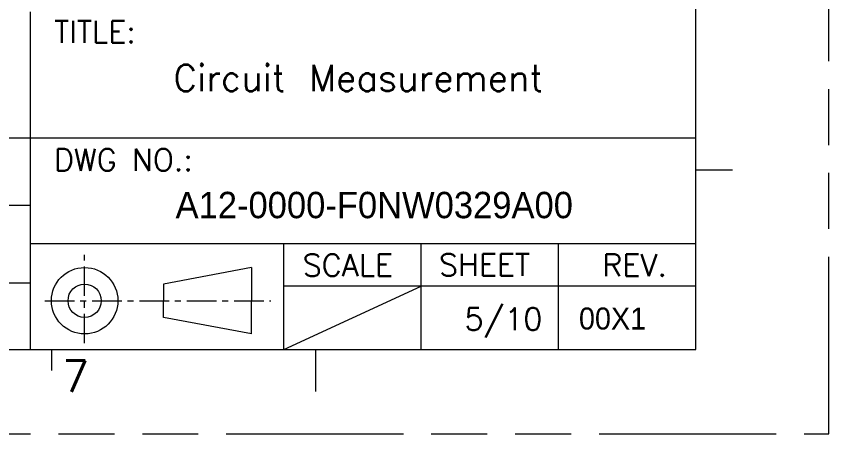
# Model space of a CAD drawing. Extents: x 726 to 3541, y -563 to 148.
# Drawn here: x 3497.86 to 3541.45, y -562.96 to -540.54 of the extents above; entities that cross this region are included whole.
import ezdxf
from ezdxf.enums import TextEntityAlignment as Align

# ---------------------------------------------------------------- set-up
doc = ezdxf.new("R2010")
doc.units = 0
doc.linetypes.add('CENTER', pattern=[50.8, 31.75, -6.35, 6.35, -6.35])
doc.linetypes.add('PHANTOM', pattern=[29.5, 9.5, -1.5, 3, -1.5, 3, -1.5, 9.5])
doc.layers.get('0').update_dxf_attribs({"lineweight": 5})
doc.layers.add('0PAPERF', color=2, linetype='PHANTOM', lineweight=5, plot=False)
doc.styles.add('SIMPLEX', font='simplex.shx')
doc.styles.get("Standard").update_dxf_attribs({"font": 'txt.shx'})

msp = doc.modelspace()

# ---------------------------------------------------------------- linework, layer by layer
for p, q in [((3534.307, -558.428), (3534.307, -407.174)), ((3498.617, -558.428), (3498.617, -540.3)), ((3534.307, -547.098), (3470.859, -547.098)), ((3534.307, -548.798), (3536.289, -548.798)), ((3498.617, -550.699), (3456.697, -550.699)), ((3534.307, -552.763), (3498.617, -552.763)), ((3512.213, -558.428), (3512.213, -552.763)), ((3519.578, -558.428), (3519.578, -552.763)), ((3526.942, -558.428), (3526.942, -552.763)), ((3510.48, -554.033), (3505.758, -554.925)), ((3510.48, -554.033), (3510.48, -555.818)), ((3470.859, -554.863), (3498.617, -554.863)), ((3505.758, -554.925), (3505.758, -555.818)), ((3534.307, -555.029), (3512.213, -555.029)), ((3512.213, -558.428), (3519.578, -555.029)), ((3505.758, -556.71), (3505.758, -555.818)), ((3510.48, -557.602), (3510.48, -555.818)), ((3510.48, -557.602), (3505.758, -556.71)), ((3315.639, -558.428), (3534.307, -558.428)), ((3499.75, -558.428), (3499.75, -559.561)), ((3513.913, -558.428), (3513.913, -560.694))]:
    msp.add_line(p, q)
at = {"linetype": 'CENTER', "ltscale": 0.05}
for p, q in [((3501.526, -558.103), (3501.526, -553.353)), ((3499.386, -555.818), (3511.519, -555.818))]:
    msp.add_line(p, q, dxfattribs=at)
for radius in [1.784, 0.892]:
    msp.add_circle((3501.526, -555.818), radius)
at = {"layer": '0PAPERF'}
for p, q in [((3541.446, -562.96), (3541.446, -398.673)), ((3309.124, -562.96), (3541.446, -562.96))]:
    msp.add_line(p, q, dxfattribs=at)

# ---------------------------------------------------------------- texts
at = {"style": 'SIMPLEX'}
for s, height, p in [('TITLE:', 1.1896, (3499.886, -541.978)), ('DWG NO.:', 1.1896, (3499.886, -548.846)), ('SCALE ', 1.1896, (3513.23, -554.503)), ('SHEET', 1.1896, (3520.536, -554.483)), ('REV.', 1.1896, (3529.303, -554.503)), ('5/10', 1.1896, (3521.906, -557.394)), ('7', 1.699, (3500.317, -560.717))]:
    msp.add_text(s, height=height, dxfattribs=at).set_placement(p)
at = {"linetype": 'Continuous'}
msp.add_text('Circuit Measurement', height=1.41624, dxfattribs=at).set_placement((3516.202, -543.828), align=Align.MIDDLE)
at = {"linetype": 'Continuous', "width": 17.07781, "attachment_point": 1}
for s, insert, char_height in [('{\\f@PMingLiU|b0|i0|c136|p0;A12-0000-\\fPMingLiU|b0|i0|c136|p0;F0NW0329A00}', (3506.404, -549.972), 1.41624), ('{\\fPMingLiU|b0|i0|c136|p0;00X1}', (3528.045, -556.183), 1.1802)]:
    msp.add_mtext(s, dxfattribs=dict(at, insert=insert, char_height=char_height))

doc.saveas('drawing.dxf')
